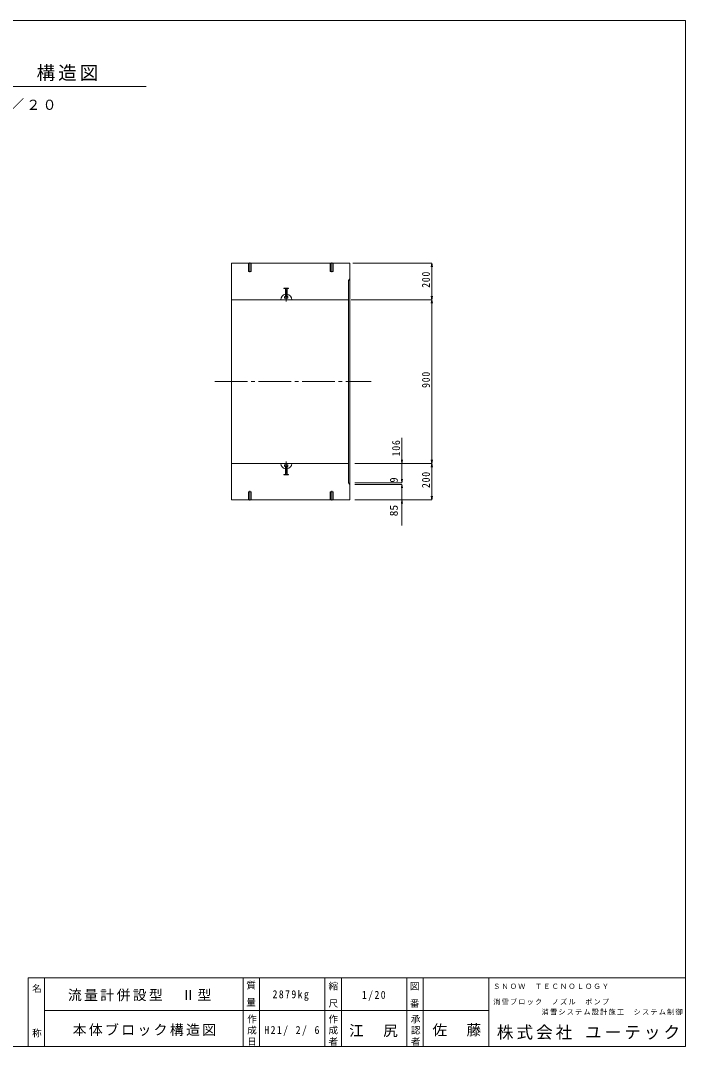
# Model space of a CAD drawing. Units: millimetres, scale not verified. Extents: x -3978 to 3978, y -2819 to 2819.
# Drawn here: x 326 to 3978, y -2819 to 2819 of the extents above; entities that cross this region are included whole.
import ezdxf
from ezdxf.enums import TextEntityAlignment as Align

# ---------------------------------------------------------------- set-up
doc = ezdxf.new("R2010")
doc.units = ezdxf.units.MM
doc.header["$LTSCALE"] = 20
doc.linetypes.add('CHAIN2', pattern=[12, 9, -1, 1, -1])
doc.linetypes.add('DASHED1', pattern=[1.8, 1.2, -0.6])
for name, color, linetype, lineweight in [('0-1_製品図', 4, 'Continuous', 9), ('0-6_鉄筋', 7, 'Continuous', 9), ('1-0', 7, 'Continuous', 9)]:
    doc.layers.add(name, color=color, linetype=linetype, lineweight=lineweight)
doc.styles.add('@ＭＳ ゴシック', font='')
doc.styles.add('ＭＳ ゴシック', font='')
doc.styles.get('@ＭＳ ゴシック').set_extended_font_data('@MS Gothic')
doc.styles.get('ＭＳ ゴシック').set_extended_font_data('MS Gothic')

msp = doc.modelspace()

# ---------------------------------------------------------------- linework, layer by layer
at = {"layer": '0-1_製品図', "color": 7, "linetype": 'DASHED1'}
for p, q in [((1577.8, 1484.8), (1593.8, 1484.8)), ((1577.8, 1484.8), (1593.8, 1484.8)), ((2027.8, 1484.8), (2043.8, 1484.8)), ((2027.8, 1484.8), (2043.8, 1484.8)), ((1577.8, 184.8), (1593.8, 184.8)), ((1577.8, 184.8), (1593.8, 184.8)), ((2027.8, 184.8), (2043.8, 184.8)), ((2027.8, 184.8), (2043.8, 184.8))]:
    msp.add_line(p, q, dxfattribs=at)
at = {"layer": '0-1_製品図'}
for p, q in [((1578.9, 1484.8), (1578.9, 1439.8)), ((1592.7, 1439.8), (1592.7, 1484.8)), ((2028.9, 1484.8), (2028.9, 1439.8)), ((2042.7, 1439.8), (2042.7, 1484.8)), ((1577.8, 1440.9), (1578.9, 1439.8)), ((1578.9, 1439.8), (1592.7, 1439.8)), ((1592.7, 1439.8), (1593.8, 1440.9)), ((2027.8, 1440.9), (2028.9, 1439.8)), ((2028.9, 1439.8), (2042.7, 1439.8)), ((2042.7, 1439.8), (2043.8, 1440.9)), ((1773.3, 1347.8), (1798.3, 1347.8)), ((1773.3, 1345.8), (1773.3, 1347.8)), ((1773.3, 1345.8), (1798.3, 1345.8)), ((1780.8, 1303.3), (1776.8, 1300.3)), ((1776.8, 1292.8), (1776.8, 1300.3)), ((1776.8, 1300.3), (1794.8, 1300.3)), ((1780.8, 1303.3), (1780.8, 1340.8)), ((1780.8, 1303.3), (1790.8, 1303.3)), ((1785.8, 1284.8), (1785.8, 1347.8)), ((1790.8, 1303.3), (1790.8, 1340.8)), ((1790.8, 1303.3), (1794.8, 1300.3)), ((1794.8, 1292.8), (1794.8, 1300.3)), ((1798.3, 1345.8), (1798.3, 1347.8)), ((1755.8, 1284.8), (1815.8, 1284.8)), ((1776.8, 1292.8), (1794.8, 1292.8)), ((1755.8, 384.8), (1815.8, 384.8)), ((1776.8, 376.8), (1776.8, 369.3)), ((1776.8, 376.8), (1794.8, 376.8)), ((1776.8, 369.3), (1794.8, 369.3)), ((1780.8, 366.3), (1776.8, 369.3)), ((1780.8, 366.3), (1780.8, 328.8)), ((1780.8, 366.3), (1790.8, 366.3)), ((1785.8, 384.8), (1785.8, 321.8)), ((1790.8, 366.3), (1794.8, 369.3)), ((1790.8, 366.3), (1790.8, 328.8)), ((1794.8, 376.8), (1794.8, 369.3)), ((1773.3, 323.8), (1773.3, 321.8)), ((1773.3, 323.8), (1798.3, 323.8)), ((1773.3, 321.8), (1798.3, 321.8)), ((1798.3, 323.8), (1798.3, 321.8)), ((1577.8, 228.7), (1578.9, 229.8)), ((1578.9, 184.8), (1578.9, 229.8)), ((1578.9, 229.8), (1592.7, 229.8)), ((1592.7, 229.8), (1592.7, 184.8)), ((1592.7, 229.8), (1593.8, 228.7)), ((2027.8, 228.7), (2028.9, 229.8)), ((2028.9, 184.8), (2028.9, 229.8)), ((2028.9, 229.8), (2042.7, 229.8)), ((2042.7, 229.8), (2042.7, 184.8)), ((2042.7, 229.8), (2043.8, 228.7))]:
    msp.add_line(p, q, dxfattribs=at)
at = {"layer": '0-1_製品図', "linetype": 'CHAIN2'}
for p, q in [((1585.8, 1488.74), (1585.8, 1435.85)), ((2035.8, 1488.74), (2035.8, 1435.85)), ((1585.8, 180.85), (1585.8, 233.74)), ((2035.8, 180.85), (2035.8, 233.74))]:
    msp.add_line(p, q, dxfattribs=at)
at = {"layer": '0-1_製品図', "color": 3}
for p, q in [((2135.8, 184.8), (2135.8, 1484.8)), ((1485.8, 1284.8), (2126.8, 1284.8)), ((1485.8, 384.8), (2126.8, 384.8)), ((2126.8, 278.8), (2135.8, 269.8)), ((1485.8, 184.8), (2135.8, 184.8))]:
    msp.add_line(p, q, dxfattribs=at)
at = {"layer": '0-1_製品図', "linetype": 'DASHED1'}
for p, q in [((1785.8, 1274.8), (1785.8, 1343.8)), ((1785.8, 394.8), (1785.8, 325.8))]:
    msp.add_line(p, q, dxfattribs=at)
at = {"layer": '0-1_製品図', "color": 7, "linetype": 'CHAIN2'}
msp.add_line((1393.29, 834.8), (2252.04, 834.8), dxfattribs=at)
at = {"layer": '0-1_製品図', "color": 3}
for points in [[(1485.8, 184.8), (1485.8, 1484.8), (2135.8, 1484.8)], [(2126.8, 278.8), (2126.8, 1390.8), (2135.8, 1399.8)]]:
    msp.add_lwpolyline(points, dxfattribs=at)
at = {"layer": '0-1_製品図'}
for points in [[(1593.8, 1440.9), (1593.8, 1484.8), (1577.8, 1484.8), (1577.8, 1440.9)], [(2043.8, 1440.9), (2043.8, 1484.8), (2027.8, 1484.8), (2027.8, 1440.9)], [(1593.8, 228.7), (1593.8, 184.8), (1577.8, 184.8), (1577.8, 228.7)], [(2043.8, 228.7), (2043.8, 184.8), (2027.8, 184.8), (2027.8, 228.7)]]:
    msp.add_lwpolyline(points, dxfattribs=at)
for centre, radius, start, end in [((1785.8, 1284.8), 30, 99.59407, 180), ((1775.8, 1340.8), 5, 0, 90), ((1795.8, 1340.8), 5, 90, 180), ((1785.8, 1284.8), 30, 0, 80.40593), ((1785.8, 384.8), 30, 180, 260.40593), ((1785.8, 384.8), 30, 279.59407, 0), ((1775.8, 328.8), 5, 270, 0), ((1795.8, 328.8), 5, 180, 270)]:
    msp.add_arc(centre, radius, start, end, dxfattribs=at)
at = {"layer": '0-6_鉄筋'}
for p, q in [((2585.42, 1484.8), (2150.93, 1484.8)), ((2585.42, 1484.8), (2581.95, 1465.1)), ((2585.42, 1284.8), (2585.42, 1484.8)), ((2585.42, 1484.8), (2588.9, 1465.1)), ((2585.42, 1284.8), (2581.95, 1304.49)), ((2585.42, 1284.8), (2588.9, 1304.49)), ((2585.42, 1284.8), (2142.36, 1284.8)), ((2585.42, 1284.8), (2581.95, 1265.1)), ((2585.42, 384.8), (2585.42, 1284.8)), ((2585.42, 1284.8), (2588.9, 1265.1)), ((2421.41, 384.8), (2421.41, 524.8)), ((2421.41, 384.8), (2417.93, 404.49)), ((2585.42, 384.8), (2581.95, 404.49)), ((2585.42, 384.8), (2588.9, 404.49)), ((2421.41, 384.8), (2162.67, 384.8)), ((2585.42, 384.8), (2423.8, 384.8)), ((2585.42, 384.8), (2581.95, 365.1)), ((2585.42, 184.8), (2585.42, 384.8)), ((2585.42, 384.8), (2588.9, 365.1)), ((2421.41, 278.8), (2417.93, 298.49)), ((2421.41, 278.8), (2424.88, 298.49)), ((2421.41, 278.8), (2162.67, 278.8)), ((2421.41, 269.8), (2162.67, 269.8)), ((2421.41, 269.8), (2417.93, 250.1)), ((2421.41, 184.8), (2421.41, 269.8)), ((2421.41, 269.8), (2424.88, 250.1)), ((2421.41, 184.8), (2162.67, 184.8)), ((2421.41, 184.8), (2417.93, 165.1)), ((2421.41, 184.8), (2421.41, 44.8)), ((2421.41, 184.8), (2424.88, 165.1)), ((2585.42, 184.8), (2423.8, 184.8)), ((2585.42, 184.8), (2581.95, 204.49)), ((2585.42, 184.8), (2588.9, 204.49))]:
    msp.add_line(p, q, dxfattribs=at)
msp.add_lwpolyline([(2421.41, 278.8), (2421.41, 384.8), (2424.88, 404.49)], dxfattribs=at)
at = {"layer": '1-0', "color": 5}
for p, q in [((3978.45, 2818.65), (-3978.45, 2818.65)), ((3978.45, -2818.65), (3978.45, 2818.65)), ((-3978.45, -2818.65), (3978.45, -2818.65))]:
    msp.add_line(p, q, dxfattribs=at)
at = {"layer": '1-0'}
msp.add_line((-1006.29, 2455.59), (1016.54, 2455.59), dxfattribs=at)
at = {"layer": '1-0', "color": 2}
for p, q in [((368.45, -2440.65), (368.45, -2818.65)), ((368.45, -2440.65), (3978.45, -2440.65)), ((458.45, -2440.65), (458.45, -2818.65)), ((1548.45, -2440.65), (1548.45, -2818.65)), ((1638.45, -2440.65), (1638.45, -2818.65)), ((1998.45, -2440.65), (1998.45, -2818.65)), ((2088.45, -2440.65), (2088.45, -2818.65)), ((2448.45, -2440.65), (2448.45, -2818.65)), ((2538.45, -2440.65), (2538.45, -2818.65)), ((2898.45, -2818.65), (2898.45, -2440.65)), ((458.45, -2620.65), (1548.45, -2620.65)), ((1548.45, -2620.65), (2898.45, -2620.65)), ((468.45, -2818.65), (3978.45, -2818.65))]:
    msp.add_line(p, q, dxfattribs=at)

# ---------------------------------------------------------------- texts
at = {"layer": '0-6_鉄筋', "style": 'ＭＳ ゴシック'}
for s, width, p in [('9', 0.95, (2411.41, 279.63)), ('85', 1.05, (2411.41, 94.31))]:
    msp.add_text(s, height=43.99, rotation=90, dxfattribs=dict(at, width=width)).set_placement(p, align=Align.BOTTOM_LEFT)
at = {"layer": '0-6_鉄筋', "char_height": 43.99, "attachment_point": 7, "rotation": 90, "style": 'ＭＳ ゴシック'}
for s, insert in [('\\T1.15;\\W0.9;200', (2575.42, 1349.8)), ('\\T1.15;\\W0.9;900', (2575.42, 799.8)), ('\\T1.15;\\W0.9;106', (2411.41, 423.82)), ('\\T1.15;\\W0.9;200', (2575.42, 249.8))]:
    msp.add_mtext(s, dxfattribs=dict(at, insert=insert))
at = {"layer": '1-0', "attachment_point": 7, "style": 'ＭＳ ゴシック'}
for s, insert, char_height in [('\\T1.17;流量計併設型\u3000Ⅱ型\u3000構造図', (-771.07, 2484.86), 74.29), ('\\T1.17;本体ブロック\u3000Ｓ＝１／２０', (-620.22, 2321.29), 55.76), ('\\T1.17;ＳＮＯＷ\u3000ＴＥＣＮＯＬＯＧＹ', (2921.85, -2502.57), 28.04), ('\\T1.17;流量計併設型\u3000Ⅱ型', (586.33, -2570.57), 55.76), ('\\T1.28;\\W0.9;2879kg', (1710.3, -2567.86), 43.99), ('\\T1.28;\\W0.9;1/20', (2201.19, -2567.86), 43.99), ('\\T1.17;消雪ブロック\u3000ノズル\u3000ポンプ\u3000', (2922.42, -2590.76), 28.04), ('\\T1.17;消雪システム設計施工\u3000システム制御', (3188.61, -2646.37), 28.04), ('\\T1.17;本体ブロック構造図', (612.42, -2761.01), 55.76), ('\\T1.28;\\W0.9;H21/\\~2/\\~6', (1665.3, -2760.68), 43.99), ('\\T1.17;江\u3000尻', (2131.03, -2767.39), 58.65), ('\\T1.17;佐\u3000藤', (2589.14, -2763.68), 58.65), ('\\T1.18;株式会社\\~ユーテック', (2942.43, -2781.55), 66.91)]:
    msp.add_mtext(s, dxfattribs=dict(at, insert=insert, char_height=char_height))
at = {"layer": '1-0', "attachment_point": 7, "rotation": 270, "style": '@ＭＳ ゴシック'}
for s, insert, char_height in [('\\T1.17;名\u3000\u3000\u3000称', (391.39, -2472.65), 37.39), ('\\T1.21;質\\~量', (1568.94, -2454.78), 37.39), ('\\T1.21;縮\\~尺', (2019.37, -2459.94), 37.68), ('\\T1.21;図\\~番', (2466.36, -2459.94), 37.68), ('\\T1.17;作成日', (1572.99, -2640.2), 37.68), ('\\T1.17;作成者', (2019.37, -2640.2), 37.68), ('\\T1.17;承認者', (2471.52, -2640.2), 37.68)]:
    msp.add_mtext(s, dxfattribs=dict(at, insert=insert, char_height=char_height))

doc.saveas('drawing.dxf')
